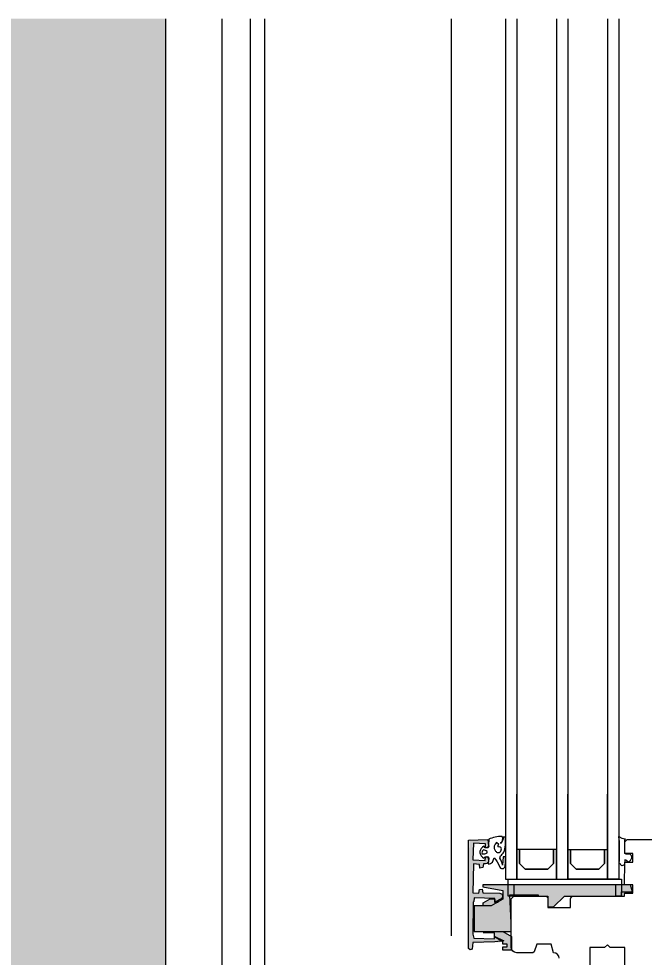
# Model space of a CAD drawing. Header units: metres. Extents: x -0.64 to 0.89, y -0.01 to 0.61.
# Drawn here: x 0.3221 to 0.32652, y 0.58222 to 0.58885 of the extents above; entities that cross this region are included whole.
import ezdxf
from ezdxf.xclip import XClip

# ---------------------------------------------------------------- set-up
doc = ezdxf.new("R2010")
doc.units = ezdxf.units.M
doc.header["$MEASUREMENT"] = 0
doc.header["$XCLIPFRAME"] = 0
doc.linetypes.add('Strich 2', pattern=[0.0028222222222216, 0.0014111111111108, -0.0014111111111108])
for name, color, linetype in [('010 Aussenwände', 7, 'Continuous'), ('011_Stift 1.Grau', 7, 'Continuous'), ('011_Stift 1.Grau Neu', 7, 'Continuous'), ('120 Bemassungen Detail', 7, 'Continuous'), ('915 Layout Zeichnungen Neu', 7, 'Continuous')]:
    doc.layers.add(name, color=color, linetype=linetype)
doc.styles.add('ERSTELLTER_STIL_5', font='Arial.ttf', dxfattribs={"width": 0.9})

# ---------------------------------------------------------------- blocks, each defined once
blk = doc.blocks.new('Zeichnung_4_3', base_point=(-3.231419911170223, 0.5250452324629931))
at = {"layer": '010 Aussenwände', "linetype": 'Continuous', "lineweight": 0, "true_color": 0x000a16}
blk.add_hatch(color=168, dxfattribs=at).paths.add_polyline_path([(0.3215416671471121, 0.5806313476662766), (0.3231416675602303, 0.5806313476662766), (0.3231416675602303, 0.5888474517896617), (0.3215416672726359, 0.5888474517896617)])
at = {"layer": '011_Stift 1.Grau Neu', "linetype": 'Continuous', "lineweight": 13}
blk.add_hatch(color=7, dxfattribs=at).paths.add_polyline_path([(0.3261611892099729, 0.5827298195746123), (0.3261611892099729, 0.5826504195746125), (0.3263211892099731, 0.5826504195746125), (0.3263211892099731, 0.5827298195746123)])
at = {"layer": '915 Layout Zeichnungen Neu', "linetype": 'Continuous', "lineweight": 13, "true_color": 0x9f9f9f}
for points in [[(0.3253141892099727, 0.5826085466222345), (0.3253171892099727, 0.5826344196055806), (0.3254611892099728, 0.5826384196055807), (0.3254651892099729, 0.5826124196055807), (0.325510856505566, 0.5826318574277541, 0.7673269879789734), (0.3255005238011592, 0.5826704196055807), (0.3253851892099728, 0.5826704196055807), (0.3253811892099732, 0.5826964196055807), (0.325361189209973, 0.5827004196055807), (0.3253571892099729, 0.5826744196055806), (0.3253151892099733, 0.5826704196055807), (0.3253111892099732, 0.5828744196055531), (0.3253531892099728, 0.5828784196055531), (0.3253571892099729, 0.582852419605553), (0.3253771892099731, 0.5828484196055531), (0.3253811892099732, 0.5828744196055531), (0.3254011892099733, 0.5828784196055531, 0.4142135623730951), (0.3254211892099725, 0.582898419605553), (0.3254211892099725, 0.5829187627513036), (0.3254123607828485, 0.5829292480326778), (0.3254011892099733, 0.5829264196055531), (0.3254011892099733, 0.582906419605553), (0.3253151892099733, 0.582902419605553), (0.3253111892099732, 0.5830204196055531), (0.3253971892099732, 0.5830244196055531), (0.3254011892099733, 0.5829944196055531), (0.3254123607828485, 0.5829915911784282), (0.3254200176370978, 0.5829992480326778), (0.3254211892099725, 0.5830464196055531), (0.3252851892099726, 0.583050419605553), (0.325281189209973, 0.5822804196055806), (0.325291189209973, 0.5822704196055807), (0.3253031892099729, 0.5822704196055807), (0.325307189209973, 0.5823184196055806), (0.325459532355723, 0.5823224196055806), (0.3255271892099727, 0.5823264196055806), (0.3254711892099724, 0.5823673700228088), (0.3254651892099729, 0.5823524196055807), (0.3253211892099728, 0.5823484196055807), (0.3253171892099727, 0.5823744196055807), (0.3253111892099732, 0.5826046736388883)], [(0.3258811892099733, 0.5825744195946124), (0.3259571892099729, 0.5826504195946124), (0.326361206089973, 0.5826504195946124), (0.326361206089973, 0.5826804195946124), (0.326437206089973, 0.5826804195946124), (0.3264238086299729, 0.5827304195946124), (0.3253811892099732, 0.5827304195946124), (0.3253811892099732, 0.5827154580346123), (0.3255231892099726, 0.5826904195946124), (0.3255231892099726, 0.5826277623246124), (0.3254411892099727, 0.5825804195946124), (0.3253211892099728, 0.5825804195946124), (0.3253211892099728, 0.5824004195946123), (0.3255811892099727, 0.5824004195946123), (0.3255811892099727, 0.5824604195946124), (0.3255711892099731, 0.5826604195946125), (0.3257711892099731, 0.5826604195946125), (0.3257711892099731, 0.5826504195946124), (0.3258411892099731, 0.5826504195946124), (0.3258411892099731, 0.5826244195946124), (0.3258410737399733, 0.5826124952446124), (0.3258411892099731, 0.5826003708846124), (0.3258411892099731, 0.5825744195946124)], [(0.3254411892099727, 0.5825804195946124), (0.3254885763521083, 0.582607778578461), (0.3254631892099731, 0.582607778578461), (0.3254631892099731, 0.5826317785784609), (0.3254331892099729, 0.5826317785784609), (0.325383189209973, 0.5826029110650016), (0.325383189209973, 0.5825804195946124)], [(0.3255231892099726, 0.582327778578461), (0.3255231892099726, 0.5823107785784609), (0.3255521892099726, 0.5823107785784609), (0.3255521892099726, 0.582292778578461), (0.3255231892099726, 0.582292778578461), (0.3255231892099726, 0.582267778578461), (0.325583189209973, 0.582267778578461), (0.325583189209973, 0.582365778578461), (0.3255231892099726, 0.5824004195946123), (0.325383189209973, 0.5824004195946123), (0.3254631892099731, 0.5823917785784609), (0.3254631892099731, 0.5823624195946123)]]:
    blk.add_hatch(color=253, dxfattribs=at).paths.add_polyline_path(points)
at = {"layer": '011_Stift 1.Grau', "color": 152, "linetype": 'Continuous', "lineweight": 13, "ltscale": 1000, "true_color": 0x0365dd}
blk.add_line((0.3231416664061081, 0.5810450801889832), (0.3231416664061081, 0.5888474510457452), dxfattribs=at)
at = {"layer": '011_Stift 1.Grau', "color": 7, "linetype": 'Continuous', "lineweight": 20, "ltscale": 1000}
blk.add_line((0.3235416669230031, 0.5810450811187713), (0.3235416669230031, 0.5888474518728133), dxfattribs=at)
at = {"layer": '011_Stift 1.Grau', "color": 7, "linetype": 'Strich 2', "lineweight": 13, "ltscale": 1000}
for p, q in [((0.3237416684844734, 0.5810450808209218), (0.3237416684844734, 0.5888474514418474)), ((0.3238383391430442, 0.5888474509998888), (0.3238416490927103, 0.5786453351904635))]:
    blk.add_line(p, q, dxfattribs=at)
at = {"layer": '011_Stift 1.Grau Neu', "color": 7, "linetype": 'Continuous', "lineweight": 13, "ltscale": 1000, "flags": 128}
for points in [[(0.3255411892099729, 0.5833704195946124), (0.3255411892099729, 0.5827704195946124), (0.325621189209973, 0.5827704195946124), (0.325621189209973, 0.5833704195946124)], [(0.3259011892099726, 0.5833704195946124), (0.3259011892099726, 0.5827704195946124), (0.3259811892099731, 0.5827704195946124), (0.3259811892099731, 0.5833704195946124)], [(0.3263411892099732, 0.5833704195946124), (0.3263411892099732, 0.5827704195946124), (0.3262611892099727, 0.5827704195946124), (0.3262611892099727, 0.5833704195946124)], [(0.3263841905990326, 0.582110419285553), (0.3263841905990326, 0.582286419345553), (0.3262811905790324, 0.582286419345553), (0.3262611905790322, 0.582306419345553), (0.3262411905790321, 0.582286419345553), (0.3261381905390324, 0.582286419345553), (0.3261381905390324, 0.582110419285553)], [(0.325383189209973, 0.5825804195946124), (0.325383189209973, 0.5826029110650016), (0.3254331892099729, 0.5826317785784609), (0.3254631892099731, 0.5826317785784609), (0.3254631892099731, 0.582607778578461), (0.3254885763521083, 0.582607778578461)], [(0.3255231892099726, 0.5824004195946123), (0.325583189209973, 0.582365778578461), (0.325583189209973, 0.582267778578461), (0.3255231892099726, 0.582267778578461), (0.3255231892099726, 0.582292778578461), (0.3255521892099726, 0.582292778578461), (0.3255521892099726, 0.5823107785784609), (0.3255231892099726, 0.5823107785784609), (0.3255231892099726, 0.582327778578461), (0.3254631892099731, 0.5823624195946123), (0.3254631892099731, 0.5823917785784609), (0.325383189209973, 0.5823917785784609)]]:
    blk.add_lwpolyline(points, dxfattribs=at)
for points in [[(0.3253141892099727, 0.5826085466222345), (0.3253111892099732, 0.5823821655722732), (0.3253171892099727, 0.5823524196055807), (0.3254611892099728, 0.5823484196055807), (0.3254651892099729, 0.5823639059211937), (0.325529189209973, 0.5823338837071957), (0.3254668460642223, 0.5823264196055806), (0.3253111892099732, 0.5823224196055806), (0.325307189209973, 0.5822744196055806), (0.325291189209973, 0.5822704196055807), (0.325281189209973, 0.5822804196055806), (0.325281189209973, 0.5830464196055531), (0.3254171892099733, 0.583050419605553), (0.3254211892099725, 0.5830020764598026), (0.3254123607828485, 0.5829915911784282), (0.3254011892099733, 0.5829944196055531), (0.3254011892099733, 0.5830204196055531), (0.3253151892099733, 0.5830244196055531), (0.3253111892099732, 0.582906419605553), (0.3253971892099732, 0.582902419605553), (0.3254011892099733, 0.5829264196055531), (0.3254123607828485, 0.5829292480326778), (0.3254200176370978, 0.5829215911784283), (0.3254211892099725, 0.582898419605553, -0.414213562373094), (0.3254011892099733, 0.5828784196055531), (0.3253851892099728, 0.5828784196055531), (0.3253811892099732, 0.582852419605553), (0.325361189209973, 0.5828484196055531), (0.3253571892099729, 0.5828744196055531), (0.3253151892099733, 0.5828784196055531), (0.3253111892099732, 0.5826744196055806), (0.3253531892099728, 0.5826704196055807), (0.3253571892099729, 0.5826964196055807), (0.3253771892099731, 0.5827004196055807), (0.3253811892099732, 0.5826744196055806), (0.3255005238011592, 0.5826704196055807, -0.7673269879789736), (0.325510856505566, 0.5826318574277541), (0.3254711892099724, 0.5826089555039655), (0.3254651892099729, 0.5826344196055806), (0.3253211892099728, 0.5826384196055807), (0.3253171892099727, 0.5826124196055807)], [(0.3254992887885546, 0.5828598662921239, 0.8150371805435103), (0.325538429344423, 0.5828615731628585, 0.04454815515542553), (0.3255409345190805, 0.5828970527672442), (0.3255403806848824, 0.5829269127689478), (0.3255244153394647, 0.582927493304127), (0.3255191263283992, 0.582869684828277, 0.1303588149463895), (0.3255009644318823, 0.5829183176837359), (0.3255053204172516, 0.5829354690345364, 0.158308762723171), (0.3255288065107074, 0.5829599917717884, 0.1121302605015352), (0.3255407510916699, 0.5830118295440984), (0.3255409231231483, 0.5830665847777298), (0.3255249482397122, 0.5830659840325921, -0.2472449532263), (0.3255065247410243, 0.5830231802519307, 0.2767188091275757), (0.3255203444456516, 0.5830455811398668), (0.3255237983888217, 0.583059343419328), (0.3255170191354155, 0.5830710649257039, 0.1216798828040741), (0.3254230986387068, 0.5830515639242535), (0.3254208280533555, 0.5830122836368502), (0.3254239035930455, 0.5830016270586945), (0.325418826232414, 0.5829924301212502), (0.3253981419104344, 0.5829924301212502), (0.325387688398568, 0.5830019157435838, 0.198437781553392), (0.3253595114968642, 0.582965782599586), (0.3253595114968642, 0.5829550932689145, 0.198437781553401), (0.325387688398568, 0.5829189601249166), (0.3253981390306047, 0.5829284290183339), (0.3254165885892335, 0.5829284286957914), (0.3254245137082132, 0.5829193376997605), (0.3254188761334218, 0.5828783849940409, 0.2626367642345463), (0.325448738730179, 0.5828901854953563), (0.3254610270469396, 0.5829212037625288, -0.1105233094717344)], [(0.3255085491963534, 0.5829686686392858), (0.3255122736028868, 0.5829838263558057, 0.6401566289105226), (0.3254940744370396, 0.5829958197169892), (0.3254880264987805, 0.5830050029065322), (0.3254932580617669, 0.5830158354162263), (0.3254782378140981, 0.5830281727276855, 0.3875489168256215), (0.3254677744423224, 0.5829725420452494, 0.1559450271415241), (0.3254830487868632, 0.5829594700673898, 0.3905437907017773)], [(0.3254110477646357, 0.5829646594808957, 0.1815243762557485), (0.3253855043249634, 0.5829764119668028, 0.3333333333333224), (0.3253767841342672, 0.5829484379342502, 0.1815243762557563), (0.3254110477646357, 0.5829562163876048)]]:
    blk.add_lwpolyline(points, format="xyb", close=True, dxfattribs=at)
blk.add_lwpolyline([(0.3259215351790323, 0.582210768785553, 0.41166), (0.3258815369190327, 0.582250419725553), (0.3258651121790326, 0.5823104196655531), (0.3257630273990322, 0.5823104196655531), (0.3257435840190324, 0.582256999405553), (0.325734187079032, 0.582250419605553), (0.3256211891790319, 0.582250419625553, -0.4142130000000001), (0.3255811891990321, 0.5822904196255531), (0.3255811891990321, 0.5826304196055531), (0.3256011891990322, 0.5826504196055531), (0.3258211891990324, 0.5826504196055531, -0.4142140000000001), (0.3258411891990325, 0.5826304196055531), (0.3258411891990325, 0.5825704196055531), (0.3260011891990326, 0.5825704196055531), (0.3260011891990326, 0.5826304196055531, -0.4142140000000001), (0.3260211891990319, 0.5826504196055531), (0.326381189199032, 0.5826504196055531), (0.3263813637390327, 0.582670419605553), (0.3264411891990324, 0.582670419605553), (0.3264411891990324, 0.5827304196055529), (0.3263818873390325, 0.5827304196055529), (0.3263832836390321, 0.582890419605553), (0.3264411891990324, 0.582890419605553), (0.3264411891990324, 0.582950419605553), (0.3263838072590324, 0.582950419605553), (0.3263845345990326, 0.5830337650055532), (0.3264011891990322, 0.583050419605553), (0.3264411891990324, 0.583050419605553), (0.3268241301390322, 0.5830504196031985, -0.339454)], format="xyb", dxfattribs=at)
for points in [[(0.326346189209973, 0.5829008711968863), (0.326346189209973, 0.5829181917049621), (0.326346189209973, 0.5829355122130376), (0.326346189209973, 0.5829528327211134), (0.326346189209973, 0.582970153229189), (0.326346189209973, 0.5829874737372648), (0.326346189209973, 0.5830047942453405), (0.326346189209973, 0.5830221147534161), (0.3263459469624341, 0.5830392908069316), (0.3263452281701285, 0.5830501966079273), (0.3263412961961887, 0.5830713120163952), (0.3263626839850367, 0.5830605802152622), (0.3263862293359181, 0.5830542395651874), (0.3263823607828482, 0.583041891883262), (0.3263811892099726, 0.5829535287970667), (0.3263918858043784, 0.5829482109428485), (0.3264057422108393, 0.5829482109428485), (0.3264189629428089, 0.5829490393699732), (0.3264265029184719, 0.5829414993943105), (0.3264311892099725, 0.5829301856858115), (0.3264311892099725, 0.5829173878573847), (0.3264223892627096, 0.5829005382064668), (0.3264058789413609, 0.582890554623268), (0.3263971802368064, 0.5829020072002111), (0.3263853471625215, 0.5829059211846285), (0.3263811892099726, 0.5828722109428484), (0.3263641181421608, 0.5828651398750366), (0.3263441181421611, 0.5828851398750365)], [(0.3258811892099733, 0.5829804195946124), (0.3258811892099733, 0.5828804195946123), (0.3258411892099731, 0.5828404195946124), (0.3256811892099729, 0.5828404195946124), (0.3256411892099731, 0.5828804195946123), (0.3256411892099731, 0.5829804195946124), (0.3256212424336598, 0.5829804195946124), (0.3256212424336598, 0.5827704195946124), (0.3259011892099726, 0.5827704195946124), (0.3259011892099726, 0.5829804195946124)], [(0.3258811892099733, 0.5829804195946124), (0.3256411892099731, 0.5829804195946124), (0.3256411892099731, 0.5828804195946123), (0.3256811892099729, 0.5828404195946124), (0.3258411892099731, 0.5828404195946124), (0.3258811892099733, 0.5828804195946123)], [(0.32600124243366, 0.5829804195946124), (0.32600124243366, 0.5828804195946123), (0.3260412424336603, 0.5828404195946124), (0.32620124243366, 0.5828404195946124), (0.3262412424336598, 0.5828804195946123), (0.3262412424336598, 0.5829804195946124), (0.3262611892099727, 0.5829804195946124), (0.3262611892099727, 0.5827704195946124), (0.3259812424336599, 0.5827704195946124), (0.3259812424336599, 0.5829804195946124)], [(0.32600124243366, 0.5829804195946124), (0.3262412424336598, 0.5829804195946124), (0.3262412424336598, 0.5828804195946123), (0.32620124243366, 0.5828404195946124), (0.3260412424336603, 0.5828404195946124), (0.32600124243366, 0.5828804195946123)], [(0.3263611892099734, 0.5827704195746124), (0.3263611892099734, 0.5826504195746125), (0.3263211892099731, 0.5826504195746125), (0.3263211892099731, 0.5827298195746123), (0.3256011892099728, 0.5827298195746123), (0.3256011892099728, 0.5826504195746125), (0.3255611892099726, 0.5826504195746125), (0.3255611892099726, 0.5827704195746124)], [(0.3258811892099733, 0.5825744195946124), (0.3259571892099729, 0.5826504195946124), (0.326361206089973, 0.5826504195946124), (0.326361206089973, 0.5826804195946124), (0.326437206089973, 0.5826804195946124), (0.3264238086299729, 0.5827304195946124), (0.3253811892099732, 0.5827304195946124), (0.3253811892099732, 0.5827154580346123), (0.3255231892099726, 0.5826904195946124), (0.3255231892099726, 0.5826277623246124), (0.3254411892099727, 0.5825804195946124), (0.3253211892099728, 0.5825804195946124), (0.3253211892099728, 0.5824004195946123), (0.3255811892099727, 0.5824004195946123), (0.3255811892099727, 0.5824604195946124), (0.3255711892099731, 0.5826604195946125), (0.3257711892099731, 0.5826604195946125), (0.3257711892099731, 0.5826504195946124), (0.3258411892099731, 0.5826504195946124), (0.3258411892099731, 0.5826244195946124), (0.3258410737399733, 0.5826124952446124), (0.3258411892099731, 0.5826003708846124), (0.3258411892099731, 0.5825744195946124)]]:
    blk.add_lwpolyline(points, close=True, dxfattribs=at)
at = {"layer": '915 Layout Zeichnungen Neu', "color": 253, "linetype": 'Continuous', "lineweight": 13, "ltscale": 1000, "true_color": 0x9f9f9f}
blk.add_line((0.3251610839393614, 0.5823704757581751), (0.3251610731914732, 0.588847451424645), dxfattribs=at)
at = {"layer": '915 Layout Zeichnungen Neu', "color": 7, "linetype": 'Continuous', "lineweight": 13, "ltscale": 1000, "flags": 128}
for points in [[(0.3255411801736864, 0.5888474517896617), (0.3255411892099733, 0.5827704195946124)], [(0.3256211801736869, 0.5888474517896617), (0.3256211892099738, 0.5827704195946124)], [(0.325901180173687, 0.5888474517896617), (0.3259011892099739, 0.5827704195946124)], [(0.325981180173686, 0.5888474517896617), (0.3259811892099731, 0.5827704195946124)], [(0.3262611801736861, 0.5888474517896617), (0.3262611892099732, 0.5827704195946124)], [(0.3263411801736866, 0.5888474517896617), (0.3263411892099737, 0.5827704195946124)]]:
    blk.add_lwpolyline(points, dxfattribs=at)
at = {"layer": '120 Bemassungen Detail', "color": 7, "linetype": 'Continuous', "lineweight": 13, "insert": (0.316562193946059, 0.5833978036733272), "char_height": 0.001799999952316284, "attachment_point": 7, "style": 'ERSTELLTER_STIL_5'}
blk.add_mtext('\\A1;{\\pql;\\fArial|b0|i0|c0|p0;\\W0.900000;+2.80}', dxfattribs=at)

msp = doc.modelspace()

# ---------------------------------------------------------------- block references
at = {"layer": '011_Stift 1.Grau', "color": 7, "linetype": 'Continuous', "lineweight": 13, "ltscale": 1000}
ref = msp.add_blockref('Zeichnung_4_3', (-3.231419911170223, 0.5250452324629931), dxfattribs=at)
XClip(ref).set_block_clipping_path([(0.2415876712117318, 0.4461899202493598), (0.3832839469654528, 0.5888474517896617)])

doc.saveas('drawing.dxf')
